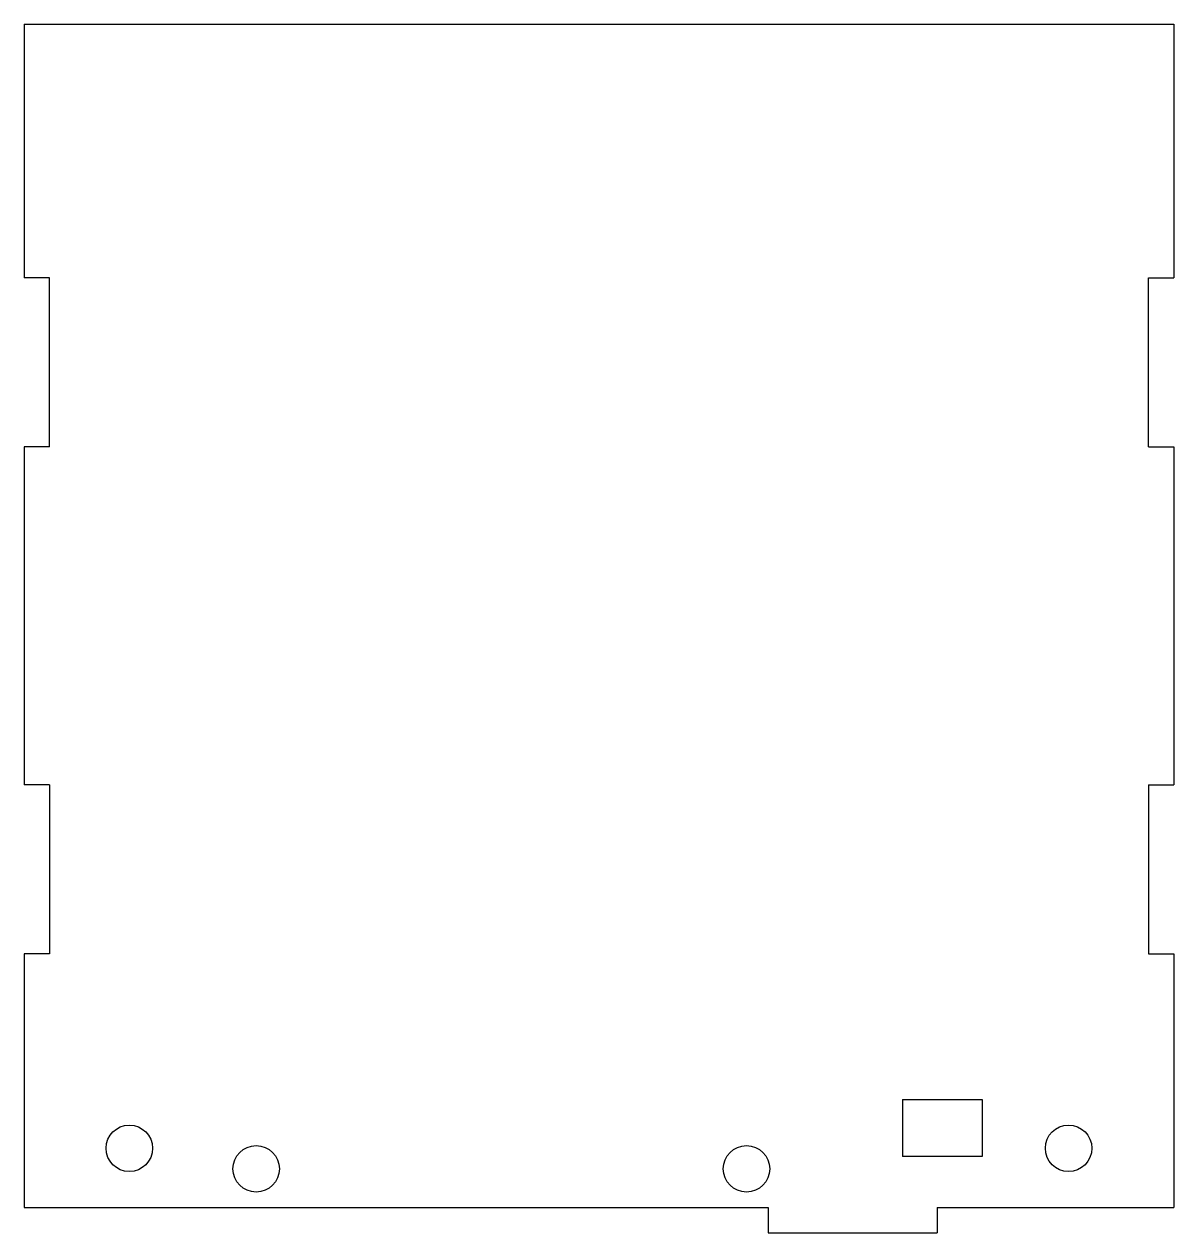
# Model space of a CAD drawing. Extents: x -68 to 68, y 0 to 143.
import ezdxf

# ---------------------------------------------------------------- set-up
doc = ezdxf.new("R2010")
doc.units = 0
doc.layers.add('VISIBLE', color=7, linetype='CONTINUOUS')

msp = doc.modelspace()

# ---------------------------------------------------------------- linework, layer by layer
at = {"layer": 'VISIBLE'}
for p, q in [((-68, 143), (68, 143)), ((-68, 143), (-68, 113)), ((68, 143), (68, 113)), ((-65, 113), (-68, 113)), ((-65, 93), (-65, 113)), ((65, 93), (65, 113)), ((65, 113), (68, 113)), ((-65, 93), (-68, 93)), ((-68, 93), (-68, 53)), ((65, 93), (68, 93)), ((68, 93), (68, 53)), ((-65, 53), (-68, 53)), ((-65, 53), (-65, 33)), ((65, 53), (65, 33)), ((65, 53), (68, 53)), ((-65, 33), (-68, 33)), ((-68, 33), (-68, 3)), ((65, 33), (68, 33)), ((68, 33), (68, 3)), ((35.89, 15.78), (35.89, 9.03)), ((35.89, 15.78), (45.31, 15.78)), ((45.31, 15.78), (45.31, 9.03)), ((45.31, 9.03), (35.89, 9.03)), ((-68, 3), (20, 3)), ((20, 3), (20, 0)), ((40, 3), (40, 0)), ((40, 3), (68, 3)), ((20, 0), (40, 0))]:
    msp.add_line(p, q, dxfattribs=at)
for centre in [(-55.56, 10), (55.55, 10), (-40.55, 7.57), (17.45, 7.57)]:
    msp.add_circle(centre, 2.75, dxfattribs=at)

doc.saveas('drawing.dxf')
